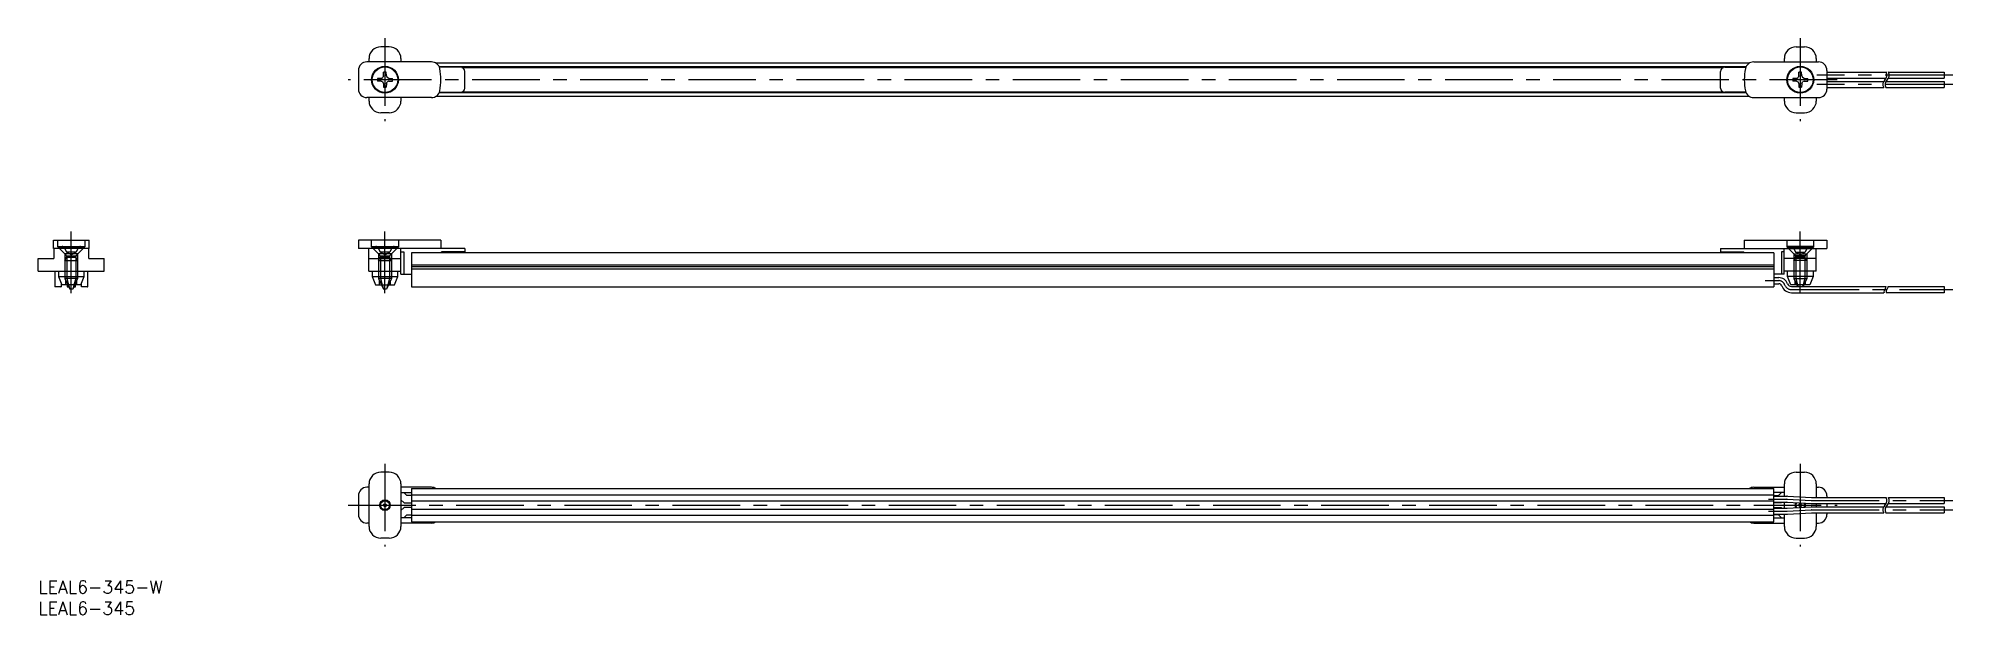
# Model space of a CAD drawing. Extents: x 0 to 450, y -8 to 128.
import ezdxf

# ---------------------------------------------------------------- set-up
doc = ezdxf.new("R2010")
doc.units = 0
doc.header["$LTSCALE"] = 0.5
doc.linetypes.add('CENTER', pattern=[50.8, 31.75, -6.35, 6.35, -6.35])
doc.linetypes.add('DASHED', pattern=[19.05, 12.7, -6.35])
for name, color, linetype in [('MSM_CENTER', 1, 'CENTER'), ('MSM_CONTINUOUS', 7, 'CONTINUOUS'), ('MSM_DASHED', 4, 'DASHED'), ('MSM_NARROW', 5, 'CONTINUOUS'), ('MSM_PART_NUMBER', 7, 'CONTINUOUS')]:
    doc.layers.add(name, color=color, linetype=linetype)
doc.styles.get("Standard").update_dxf_attribs({"font": 'txt.shx', "height": 3, "bigfont": 'bigfont.shx'})

# ---------------------------------------------------------------- blocks, each defined once
blk = doc.blocks.new('*U7')
at = {"layer": 'MSM_PART_NUMBER'}
blk.add_text('LEAL6-345-W', height=3, dxfattribs=at).set_placement((0, -3))
blk = doc.blocks.new('*U8')
at = {"layer": 'MSM_PART_NUMBER'}
blk.add_text('LEAL6-345', height=3, dxfattribs=at).set_placement((0, -8))

msp = doc.modelspace()

# ---------------------------------------------------------------- linework, layer by layer
at = {"layer": 'MSM_CENTER'}
for p, q in [((81.44, 127.5), (81.44, 108)), ((413.94, 127.5), (413.94, 108)), ((422.59, 117.75), (72.79, 117.75)), ((449.75, 118.85), (417.83, 118.85)), ((449.75, 116.65), (417.83, 116.65)), ((7.75, 67.55), (7.75, 82.05)), ((81.44, 67.55), (81.44, 82.05)), ((413.94, 67.55), (413.94, 82.05)), ((405.69, 70.53), (408.88, 70.53)), ((411.88, 68.43), (449.75, 68.43)), ((81.44, 27.5), (81.44, 8)), ((413.94, 27.5), (413.94, 8)), ((406.47, 19.15), (410.81, 19.15)), ((410.89, 19.15), (416.53, 18.85)), ((416.61, 18.85), (449.75, 18.85)), ((72.79, 17.75), (422.59, 17.75)), ((406.47, 16.35), (410.81, 16.35)), ((410.89, 16.35), (416.53, 16.65)), ((416.61, 16.65), (449.75, 16.65))]:
    msp.add_line(p, q, dxfattribs=at)
for centre, radius, start, end in [((408.88, 69.05), 1.48, 20.1252, 90), ((411.88, 70.15), 1.73, 200.1252, 270), ((410.81, 17.55), 1.6, 87, 90), ((416.61, 20.45), 1.6, 267, 270), ((410.81, 17.95), 1.6, 270, 273), ((416.61, 15.05), 1.6, 90, 93)]:
    msp.add_arc(centre, radius, start, end, dxfattribs=at)
at = {"layer": 'MSM_CONTINUOUS'}
for p, q in [((92.37, 121.95), (77.19, 121.95)), ((77.69, 122.75), (77.69, 121.95)), ((82.44, 125.5), (80.45, 125.5)), ((85.19, 122.75), (85.19, 121.95)), ((401.97, 121.65), (93.42, 121.65)), ((403.02, 121.95), (418.19, 121.95)), ((410.19, 122.75), (410.19, 121.95)), ((412.95, 125.5), (414.94, 125.5)), ((417.69, 122.75), (417.69, 121.95)), ((75.19, 119.95), (75.19, 115.55)), ((80.52, 118.08), (79.67, 118.07)), ((80.52, 117.42), (79.67, 117.43)), ((80.52, 118.08), (80.92, 118.27)), ((80.52, 117.42), (80.92, 117.23)), ((81.11, 118.67), (80.92, 118.27)), ((81.11, 116.83), (80.92, 117.23)), ((81.11, 118.67), (81.13, 119.52)), ((81.77, 118.67), (81.76, 119.52)), ((81.77, 118.67), (81.96, 118.27)), ((81.77, 116.83), (81.96, 117.23)), ((82.37, 118.08), (81.96, 118.27)), ((82.37, 117.42), (81.96, 117.23)), ((82.37, 118.08), (83.22, 118.07)), ((82.37, 117.42), (83.22, 117.43)), ((401.19, 120.75), (94.2, 120.75)), ((99.19, 120.7), (94.22, 120.7)), ((99.51, 120.65), (395.88, 120.65)), ((100.19, 115.8), (100.19, 119.7)), ((395.19, 115.8), (395.19, 119.7)), ((396.19, 120.7), (401.17, 120.7)), ((413.02, 118.08), (412.17, 118.07)), ((413.02, 117.42), (412.17, 117.43)), ((413.02, 118.08), (413.42, 118.27)), ((413.02, 117.42), (413.42, 117.23)), ((413.61, 118.67), (413.42, 118.27)), ((413.61, 116.83), (413.42, 117.23)), ((413.61, 118.67), (413.63, 119.52)), ((414.27, 118.67), (414.26, 119.52)), ((414.27, 118.67), (414.46, 118.27)), ((414.27, 116.83), (414.46, 117.23)), ((414.87, 118.08), (414.46, 118.27)), ((414.87, 117.42), (414.46, 117.23)), ((414.87, 118.08), (415.72, 118.07)), ((414.87, 117.42), (415.72, 117.43)), ((420.19, 119.95), (420.19, 115.55)), ((420.19, 119.57), (434.14, 119.57)), ((420.19, 118.12), (434.14, 118.12)), ((420.19, 117.37), (433.54, 117.37)), ((434.04, 117.37), (447.75, 117.37)), ((434.64, 119.57), (447.75, 119.57)), ((434.64, 118.12), (447.75, 118.12)), ((447.75, 119.57), (447.75, 118.12)), ((447.75, 117.37), (447.75, 115.92)), ((92.37, 113.55), (77.19, 113.55)), ((77.69, 113.55), (77.69, 112.75)), ((81.11, 116.83), (81.13, 115.98)), ((81.77, 116.83), (81.76, 115.98)), ((85.19, 113.55), (85.19, 112.75)), ((401.97, 113.85), (93.42, 113.85)), ((94.2, 114.75), (401.19, 114.75)), ((94.22, 114.8), (99.19, 114.8)), ((395.88, 114.85), (99.51, 114.85)), ((401.17, 114.8), (396.19, 114.8)), ((403.02, 113.55), (418.19, 113.55)), ((410.19, 113.55), (410.19, 112.75)), ((413.61, 116.83), (413.63, 115.98)), ((414.27, 116.83), (414.26, 115.98)), ((417.69, 113.55), (417.69, 112.75)), ((420.19, 115.92), (433.54, 115.92)), ((434.04, 115.92), (447.75, 115.92)), ((82.44, 110), (80.45, 110)), ((412.95, 110), (414.94, 110)), ((3.55, 80.05), (11.95, 80.05)), ((3.55, 78.05), (3.55, 80.05)), ((11.95, 78.05), (3.55, 78.05)), ((3.65, 78.05), (3.65, 75.75)), ((11.85, 75.75), (11.85, 78.05)), ((11.95, 78.05), (11.95, 80.05)), ((94.59, 80.05), (75.19, 80.05)), ((75.19, 80.05), (75.19, 78.05)), ((100.19, 78.05), (75.19, 78.05)), ((77.69, 72.75), (77.69, 78.05)), ((85.19, 72.05), (85.19, 78.05)), ((85.19, 77.3), (85.88, 77.3)), ((85.88, 77.3), (85.88, 72.05)), ((407.69, 77.05), (87.69, 77.05)), ((87.69, 77.05), (87.69, 69.05)), ((94.59, 80.05), (94.59, 78.05)), ((100.19, 77.3), (94.69, 77.3)), ((94.69, 77.05), (94.69, 77.3)), ((100.19, 78.05), (100.19, 77.3)), ((395.19, 78.05), (420.19, 78.05)), ((395.19, 78.05), (395.19, 77.3)), ((395.19, 77.3), (400.69, 77.3)), ((400.69, 77.05), (400.69, 77.3)), ((400.79, 80.05), (420.19, 80.05)), ((400.79, 80.05), (400.79, 78.05)), ((407.69, 77.05), (407.69, 69.05)), ((409.5, 77.3), (409.5, 72.05)), ((410.19, 77.3), (409.5, 77.3)), ((410.19, 72.05), (410.19, 78.05)), ((417.69, 72.75), (417.69, 78.05)), ((420.19, 80.05), (420.19, 78.05)), ((0, 75.75), (3.65, 75.75)), ((0, 72.75), (0, 75.75)), ((0, 72.75), (15.5, 72.75)), ((3.85, 72.75), (3.85, 69.1)), ((4.75, 72.75), (4.75, 71.53)), ((10.75, 71.53), (10.75, 72.75)), ((11.65, 69.1), (11.65, 72.75)), ((11.85, 75.75), (15.5, 75.75)), ((15.5, 72.75), (15.5, 75.75)), ((77.69, 75.75), (85.19, 75.75)), ((77.69, 72.75), (85.19, 72.75)), ((78.44, 72.75), (78.44, 71.53)), ((84.44, 71.53), (84.44, 72.75)), ((85.19, 72.05), (87.69, 72.05)), ((87.69, 74.28), (407.69, 74.28)), ((407.69, 73.76), (87.69, 73.76)), ((407.69, 73.24), (87.69, 73.24)), ((410.19, 72.05), (407.69, 72.05)), ((417.69, 75.75), (410.19, 75.75)), ((417.69, 72.75), (410.19, 72.75)), ((410.94, 71.53), (410.94, 72.75)), ((416.94, 72.75), (416.94, 71.53)), ((5.32, 69.05), (3.9, 69.05)), ((4.75, 71.53), (5.5, 69.55)), ((4.75, 71.53), (10.75, 71.53)), ((5.37, 69.89), (5.37, 69.1)), ((10, 69.55), (5.5, 69.55)), ((6.75, 69.55), (6.75, 69.1)), ((6.8, 69.05), (7.17, 69.05)), ((6.93, 69.55), (7.4, 68.55)), ((8.1, 68.55), (7.4, 68.55)), ((8.57, 69.55), (8.1, 68.55)), ((8.33, 69.05), (8.7, 69.05)), ((8.75, 69.1), (8.75, 69.55)), ((10, 69.55), (10.75, 71.53)), ((10.13, 69.1), (10.13, 69.89)), ((11.6, 69.05), (10.18, 69.05)), ((78.44, 71.53), (79.19, 69.55)), ((78.44, 71.53), (84.44, 71.53)), ((79.19, 69.55), (83.69, 69.55)), ((80.63, 69.55), (81.09, 68.55)), ((81.79, 68.55), (81.09, 68.55)), ((82.26, 69.55), (81.79, 68.55)), ((83.69, 69.55), (84.44, 71.53)), ((87.69, 69.05), (407.69, 69.05)), ((407.69, 71.25), (408.88, 71.25)), ((407.69, 69.8), (408.88, 69.8)), ((416.94, 71.53), (410.94, 71.53)), ((411.69, 69.55), (410.94, 71.53)), ((416.19, 69.55), (411.69, 69.55)), ((411.88, 69.15), (434.08, 69.15)), ((411.88, 67.7), (433.59, 67.7)), ((413.13, 69.55), (413.31, 69.15)), ((414.76, 69.55), (414.57, 69.15)), ((416.94, 71.53), (416.19, 69.55)), ((447.75, 67.7), (434.09, 67.7)), ((434.58, 69.15), (447.75, 69.15)), ((447.75, 69.15), (447.75, 67.7)), ((77.69, 22.75), (77.69, 12.75)), ((82.44, 25.5), (80.45, 25.5)), ((85.19, 22.75), (85.19, 12.75)), ((410.19, 22.75), (410.19, 19.88)), ((412.95, 25.5), (414.94, 25.5)), ((417.69, 22.75), (417.69, 19.58)), ((75.19, 19.95), (75.19, 15.55)), ((77.69, 21.95), (77.19, 21.95)), ((92.37, 21.95), (85.19, 21.95)), ((85.19, 20.7), (87.69, 20.7)), ((85.19, 19.03), (85.92, 18.3)), ((86.58, 20), (85.88, 20.7)), ((85.92, 18.3), (87.69, 18.3)), ((87.69, 20), (86.58, 20)), ((87.69, 21.65), (87.69, 13.85)), ((87.69, 21.65), (407.69, 21.65)), ((407.69, 20.13), (87.69, 20.13)), ((87.69, 18.75), (407.69, 18.75)), ((403.02, 21.95), (410.19, 21.95)), ((407.69, 13.85), (407.69, 21.65)), ((410.19, 20.7), (407.69, 20.7)), ((407.69, 20), (408.8, 20)), ((407.69, 19.88), (410.81, 19.88)), ((407.69, 18.43), (410.81, 18.43)), ((409.47, 18.3), (407.69, 18.3)), ((408.8, 20), (409.5, 20.7)), ((409.59, 18.43), (409.47, 18.3)), ((410.19, 18.43), (410.19, 17.08)), ((410.85, 18.42), (416.49, 18.13)), ((410.93, 19.87), (416.57, 19.58)), ((416.61, 19.58), (434.14, 19.58)), ((416.61, 18.13), (434.14, 18.13)), ((417.69, 21.95), (418.19, 21.95)), ((417.69, 18.13), (417.69, 17.37)), ((420.19, 19.95), (420.19, 19.58)), ((420.19, 18.13), (420.19, 17.37)), ((434.64, 19.58), (447.75, 19.58)), ((434.64, 18.13), (447.75, 18.13)), ((447.75, 19.58), (447.75, 18.13)), ((77.69, 13.55), (77.19, 13.55)), ((85.92, 17.2), (85.19, 16.47)), ((87.69, 14.8), (85.19, 14.8)), ((92.37, 13.55), (85.19, 13.55)), ((85.88, 14.8), (86.58, 15.5)), ((87.69, 17.2), (85.92, 17.2)), ((86.58, 15.5), (87.69, 15.5)), ((407.69, 16.75), (87.69, 16.75)), ((87.69, 15.37), (407.69, 15.37)), ((87.69, 13.85), (407.69, 13.85)), ((403.02, 13.55), (410.19, 13.55)), ((407.69, 17.2), (409.47, 17.2)), ((407.69, 17.08), (410.81, 17.08)), ((407.69, 15.63), (410.81, 15.63)), ((408.8, 15.5), (407.69, 15.5)), ((407.69, 14.8), (410.19, 14.8)), ((409.5, 14.8), (408.8, 15.5)), ((409.47, 17.2), (409.59, 17.08)), ((410.19, 15.63), (410.19, 12.75)), ((410.85, 17.08), (416.49, 17.37)), ((410.93, 15.63), (416.57, 15.92)), ((416.61, 17.37), (433.54, 17.37)), ((416.61, 15.92), (433.54, 15.92)), ((417.69, 15.92), (417.69, 12.75)), ((417.69, 13.55), (418.19, 13.55)), ((420.19, 15.92), (420.19, 15.55)), ((434.04, 17.37), (447.75, 17.37)), ((434.04, 15.92), (447.75, 15.92)), ((447.75, 17.37), (447.75, 15.92)), ((82.44, 10), (80.45, 10)), ((412.95, 10), (414.94, 10))]:
    msp.add_line(p, q, dxfattribs=at)
for centre, radius in [((81.44, 117.75), 3.15), ((81.44, 117.75), 3), ((413.94, 117.75), 3.15), ((413.94, 117.75), 3), ((81.44, 17.75), 1.25), ((81.44, 17.75), 0.35), ((413.94, 17.75), 0.35)]:
    msp.add_circle(centre, radius, dxfattribs=at)
for centre, radius, start, end in [((77.19, 119.95), 2, 90, 180), ((80.45, 122.75), 2.75, 90, 180), ((82.44, 122.75), 2.75, 0, 90), ((92.37, 119.95), 2, 11.8091, 90), ((403.02, 119.95), 2, 90, 168.1909), ((412.95, 122.75), 2.75, 90, 180), ((414.94, 122.75), 2.75, 0, 90), ((418.19, 119.95), 2, 0, 90), ((81.44, 117.75), 1.8, 169.8876, 190.1124), ((81.44, 117.75), 1.8, 79.8876, 100.1124), ((81.44, 117.75), 1.8, 349.8876, 10.1124), ((81.84, 117.75), 12.75, 348.1909, 11.8091), ((99.19, 119.7), 1, 360, 90), ((396.19, 119.7), 1, 90, 180), ((413.54, 117.75), 12.75, 168.1909, 191.8091), ((413.94, 117.75), 1.8, 169.8876, 190.1124), ((413.94, 117.75), 1.8, 79.8876, 100.1124), ((413.94, 117.75), 1.8, 349.8876, 10.1124), ((77.19, 115.55), 2, 180, 270), ((80.45, 112.75), 2.75, 180, 270), ((81.44, 117.75), 1.8, 259.8876, 280.1124), ((82.44, 112.75), 2.75, 270, 0), ((92.37, 115.55), 2, 270, 348.1909), ((99.19, 115.8), 1, 270, 0), ((396.19, 115.8), 1, 180, 270), ((403.02, 115.55), 2, 191.8091, 270), ((412.95, 112.75), 2.75, 180, 270), ((413.94, 117.75), 1.8, 259.8876, 280.1124), ((414.94, 112.75), 2.75, 270, 0), ((418.19, 115.55), 2, 270, 0), ((3.9, 69.1), 0.05, 180, 270), ((5.32, 69.1), 0.05, 270, 0), ((6.8, 69.1), 0.05, 180, 270), ((8.7, 69.1), 0.05, 270, 0), ((10.18, 69.1), 0.05, 180, 270), ((11.6, 69.1), 0.05, 270, 0), ((408.88, 69.05), 2.2, 20.1252, 90), ((408.88, 69.05), 0.75, 20.1252, 90), ((411.88, 70.15), 2.45, 200.1252, 270), ((411.88, 70.15), 1, 200.1252, 270), ((80.45, 22.75), 2.75, 90, 180), ((82.44, 22.75), 2.75, 0, 90), ((412.95, 22.75), 2.75, 90, 180), ((414.94, 22.75), 2.75, 0, 90), ((77.19, 19.95), 2, 90, 180), ((92.37, 19.95), 2, 58.2117, 90), ((403.02, 19.95), 2, 90, 121.7883), ((410.81, 17.55), 2.33, 87, 90), ((410.81, 17.55), 0.875, 87, 90), ((413.94, 17.75), 1.25, 152.8684, 207.1316), ((413.94, 17.75), 1.25, 338.8684, 21.1316), ((416.61, 20.45), 2.33, 267, 270), ((416.61, 20.45), 0.875, 267, 270), ((418.19, 19.95), 2, 0, 90), ((77.19, 15.55), 2, 180, 270), ((92.37, 15.55), 2, 270, 301.7883), ((403.02, 15.55), 2, 238.2117, 270), ((410.81, 17.95), 0.875, 270, 273), ((410.81, 17.95), 2.33, 270, 273), ((416.61, 15.05), 2.33, 90, 93), ((416.61, 15.05), 0.875, 90, 93), ((418.19, 15.55), 2, 270, 0), ((80.45, 12.75), 2.75, 180, 270), ((82.44, 12.75), 2.75, 270, 0), ((412.95, 12.75), 2.75, 180, 270), ((414.94, 12.75), 2.75, 270, 0)]:
    msp.add_arc(centre, radius, start, end, dxfattribs=at)
at = {"layer": 'MSM_DASHED'}
for p, q in [((4.6, 78.45), (4.6, 80.05)), ((6.47, 76.58), (4.6, 78.45)), ((10.9, 78.45), (4.6, 78.45)), ((4.75, 78.55), (10.75, 78.55)), ((4.75, 78.55), (4.75, 78.3)), ((4.75, 78.3), (10.75, 78.3)), ((6.12, 78.22), (6.6, 77.23)), ((9.25, 76.8), (6.25, 76.8)), ((6.25, 76.8), (6.25, 71.02)), ((8.89, 77.23), (6.6, 77.23)), ((7.75, 76.62), (6.6, 77.23)), ((7.75, 76.62), (8.89, 77.23)), ((9.38, 78.22), (8.89, 77.23)), ((10.9, 78.45), (9.03, 76.58)), ((9.25, 76.8), (9.25, 71.02)), ((10.75, 78.3), (10.75, 78.55)), ((10.9, 80.05), (10.9, 78.45)), ((78.29, 78.45), (78.29, 80.05)), ((80.16, 76.58), (78.29, 78.45)), ((84.59, 78.45), (78.29, 78.45)), ((78.44, 78.55), (84.44, 78.55)), ((78.44, 78.55), (78.44, 78.3)), ((78.44, 78.3), (84.44, 78.3)), ((79.81, 78.22), (80.3, 77.23)), ((82.94, 76.8), (79.94, 76.8)), ((79.94, 76.8), (79.94, 71.02)), ((81.44, 76.62), (80.3, 77.23)), ((82.59, 77.23), (80.3, 77.23)), ((81.44, 76.62), (82.59, 77.23)), ((83.08, 78.22), (82.59, 77.23)), ((84.59, 78.45), (82.73, 76.58)), ((82.94, 76.8), (82.94, 71.02)), ((84.44, 78.3), (84.44, 78.55)), ((84.59, 80.05), (84.59, 78.45)), ((410.79, 80.05), (410.79, 78.45)), ((410.79, 78.45), (412.66, 76.58)), ((410.79, 78.45), (417.09, 78.45)), ((416.94, 78.55), (410.94, 78.55)), ((410.94, 78.3), (410.94, 78.55)), ((416.94, 78.3), (410.94, 78.3)), ((412.31, 78.22), (412.8, 77.23)), ((412.44, 76.8), (415.44, 76.8)), ((412.44, 76.8), (412.44, 71.02)), ((413.94, 76.62), (412.8, 77.23)), ((412.8, 77.23), (415.09, 77.23)), ((413.94, 76.62), (415.09, 77.23)), ((415.58, 78.22), (415.09, 77.23)), ((415.23, 76.58), (417.09, 78.45)), ((415.44, 76.8), (415.44, 71.02)), ((416.94, 78.55), (416.94, 78.3)), ((417.09, 78.45), (417.09, 80.05)), ((6.25, 75.24), (6.7, 76.02)), ((6.25, 75.24), (9.25, 75.24)), ((6.7, 76.35), (8.8, 76.35)), ((6.7, 76.02), (8.8, 76.02)), ((6.7, 76.02), (6.7, 71.02)), ((9.25, 75.24), (8.8, 76.02)), ((8.8, 76.02), (8.8, 71.02)), ((79.94, 75.24), (80.39, 76.02)), ((79.94, 75.24), (82.94, 75.24)), ((80.39, 76.35), (82.49, 76.35)), ((80.39, 76.02), (82.49, 76.02)), ((80.39, 76.02), (80.39, 71.02)), ((82.94, 75.24), (82.49, 76.02)), ((82.49, 76.02), (82.49, 71.02)), ((412.44, 75.24), (412.89, 76.02)), ((415.44, 75.24), (412.44, 75.24)), ((414.99, 76.35), (412.89, 76.35)), ((414.99, 76.02), (412.89, 76.02)), ((412.89, 76.02), (412.89, 71.02)), ((415.44, 75.24), (414.99, 76.02)), ((414.99, 76.02), (414.99, 71.02)), ((9.25, 71.02), (6.25, 71.02)), ((6.25, 71.02), (6.93, 69.55)), ((6.5, 69.55), (6.5, 70.48)), ((6.7, 71.02), (7.12, 69.55)), ((8.8, 71.02), (8.38, 69.55)), ((9.25, 71.02), (8.57, 69.55)), ((9, 70.48), (9, 69.55)), ((82.94, 71.02), (79.94, 71.02)), ((79.94, 71.02), (80.63, 69.55)), ((80.19, 69.55), (80.19, 70.48)), ((80.39, 71.02), (80.81, 69.55)), ((82.49, 71.02), (82.08, 69.55)), ((82.94, 71.02), (82.26, 69.55)), ((82.69, 70.48), (82.69, 69.55)), ((412.44, 71.02), (415.44, 71.02)), ((412.44, 71.02), (413.13, 69.55)), ((412.69, 70.48), (412.69, 69.55)), ((412.89, 71.02), (413.31, 69.55)), ((414.99, 71.02), (414.58, 69.55)), ((415.44, 71.02), (414.76, 69.55)), ((415.19, 69.55), (415.19, 70.48))]:
    msp.add_line(p, q, dxfattribs=at)
for centre, radius, start, end in [((5.58, 77.95), 0.6, 26.3, 90), ((5.9, 76.02), 0.8, 0, 45), ((9.6, 76.02), 0.8, 135, 180), ((9.92, 77.95), 0.6, 90, 153.7), ((79.27, 77.95), 0.6, 26.3, 90), ((79.59, 76.02), 0.8, 0, 45), ((83.29, 76.02), 0.8, 135, 180), ((83.62, 77.95), 0.6, 90, 153.7), ((411.77, 77.95), 0.6, 26.3, 90), ((412.09, 76.02), 0.8, 0, 45), ((415.79, 76.02), 0.8, 135, 180), ((416.12, 77.95), 0.6, 90, 153.7)]:
    msp.add_arc(centre, radius, start, end, dxfattribs=at)
at = {"layer": 'MSM_NARROW'}
for p, q in [((7.12, 69.55), (7.4, 68.55)), ((8.38, 69.55), (8.1, 68.55)), ((80.81, 69.55), (81.09, 68.55)), ((82.08, 69.55), (81.79, 68.55)), ((413.31, 69.55), (413.42, 69.15)), ((414.58, 69.55), (414.46, 69.15))]:
    msp.add_line(p, q, dxfattribs=at)
msp.add_circle((81.44, 17.75), 1.05, dxfattribs=at)
for centre, radius, start, end in [((434.83, 116.65), 1.48, 131.9692, 209.343), ((432.85, 118.85), 1.48, 311.9692, 29.343), ((435.33, 116.65), 1.48, 131.9692, 209.343), ((433.35, 118.85), 1.48, 311.9692, 29.343), ((434.33, 68), 0.739, 131.8755, 203.9628), ((433.34, 69.1), 0.739, 311.8755, 3.8814), ((434.83, 68), 0.739, 131.8755, 203.9628), ((433.84, 69.1), 0.739, 311.8755, 3.8814), ((413.94, 17.75), 1.05, 147.8756, 212.1244), ((413.94, 17.75), 1.05, 333.8756, 26.1244), ((432.85, 18.85), 1.48, 311.9692, 29.343), ((433.35, 18.85), 1.48, 311.9692, 29.343), ((434.83, 16.65), 1.48, 131.9692, 209.343), ((435.33, 16.65), 1.48, 131.9692, 209.343)]:
    msp.add_arc(centre, radius, start, end, dxfattribs=at)

# ---------------------------------------------------------------- block references
at = {"layer": 'MSM_CONTINUOUS'}
for name in ['*U7', '*U8']:
    msp.add_blockref(name, (0, 0), dxfattribs=at)

doc.saveas('drawing.dxf')
